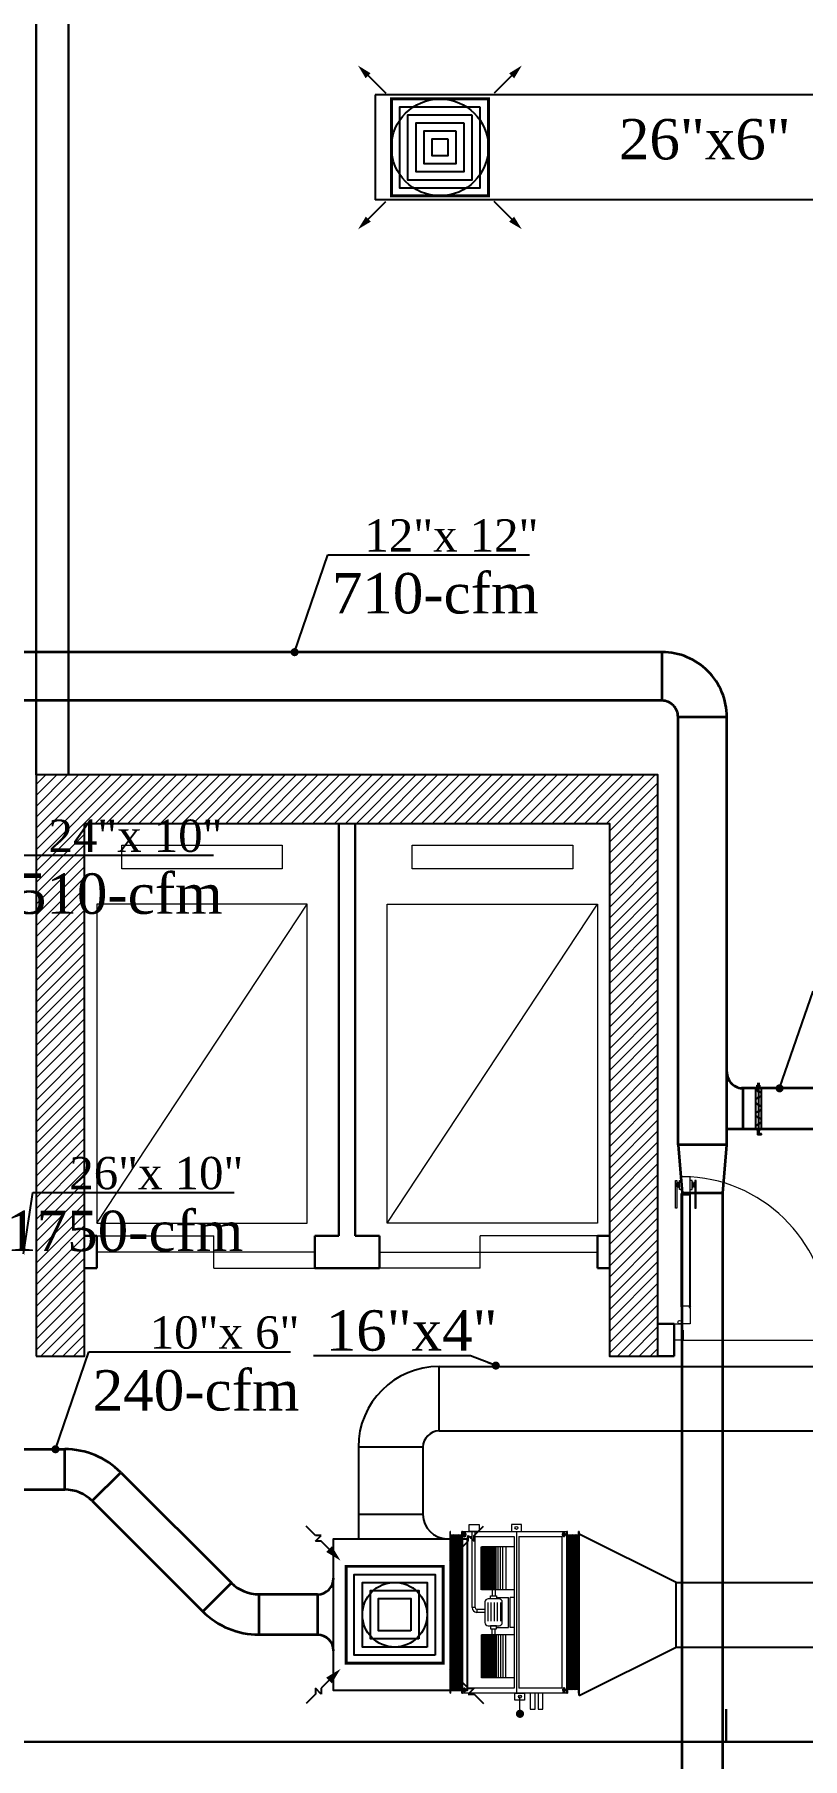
# Model space of a CAD drawing. Extents: x 847 to 949, y 444 to 823.
# Drawn here: x 897.9 to 902.66, y 803.69 to 814.37 of the extents above; entities that cross this region are included whole.
import ezdxf

# ---------------------------------------------------------------- set-up
doc = ezdxf.new("R2010")
doc.units = 0
doc.header["$MEASUREMENT"] = 0
doc.linetypes.add('DASHDOT', pattern=[25.4, 12.7, -6.35, 0, -6.35])
doc.layers.get('0').update_dxf_attribs({"linetype": 'CONTINUOUS', "lineweight": 30})
for name, color, linetype in [('01_AC-EQUIP', 206, 'CONTINUOUS'), ('03_AC-S.DUCT', 5, 'CONTINUOUS'), ('04_AC-R.DUCT', 6, 'CONTINUOUS'), ('12-AC-FL.CONN.', 2, 'CONTINUOUS'), ('A.C.VOLUM DAMPER', 2, 'CONTINUOUS'), ('M-DIFUSER', 195, 'CONTINUOUS'), ('M-DUCT-RA', 30, 'CONTINUOUS'), ('M-DUCT-SA', 5, 'CONTINUOUS'), ('M-EQBMNT', 21, 'CONTINUOUS')]:
    doc.layers.add(name, color=color, linetype=linetype)
for name, color, linetype, lineweight in [('04-AC_F.A.DUCT', 4, 'CONTINUOUS', 35), ('AC-TEXT', 15, 'CONTINUOUS', 30), ('AC.REF(S). PIPING', 3, 'CONTINUOUS', 30), ('Column', 6, 'CONTINUOUS', 25), ('DOOR', 30, 'CONTINUOUS', 9), ('hatch', 252, 'CONTINUOUS', 9), ('PLAN-ELEV', 2, 'CONTINUOUS', 5), ('Wall', 5, 'CONTINUOUS', 30)]:
    doc.layers.add(name, color=color, linetype=linetype, lineweight=lineweight)
doc.styles.add('AC', font='romans.shx', dxfattribs={"height": 0.2})
doc.dimstyles.get("Standard").update_dxf_attribs({"dimtxt": 0.12, "dimasz": 0.05, "dimexe": 0.18, "dimexo": 0.0625, "dimgap": 0.09, "dimtad": 0, "dimtih": 1, "dimtoh": 1, "dimzin": 0, "dimdsep": 46, "dimtxsty": 'Standard', "dimblk": 'DOT', "dimcen": 0.09, "dimadec": 0, "dimazin": 0, "dimtfac": 1, "dimtofl": 0, "dimtmove": 0, "dimatfit": 3, "dimldrblk": 'DOT', "dimfxl": 1, "dimtolj": 1, "dimtzin": 0, "dimarcsym": 0})

# ---------------------------------------------------------------- blocks, each defined once
blk = doc.blocks.new('d3')
at = {"layer": 'DOOR', "color": 252}
for p, q in [((45.662, -61.505), (45.662, -60.806)), ((45.667, -60.806), (45.667, -61.505)), ((45.714, -60.806), (45.714, -61.505)), ((45.719, -61.505), (45.719, -60.806))]:
    blk.add_line(p, q, dxfattribs=at)
at = {"layer": 'DOOR', "color": 251}
blk.add_line((45.674, -61.711), (46.563, -61.711), dxfattribs=at)
at = {"layer": 'DOOR', "color": 1}
for points in [[(45.634, -60.895), (45.626, -60.895), (45.626, -60.722), (45.634, -60.722)], [(45.646, -60.74), (45.64, -60.74), (45.64, -60.76), (45.646, -60.76)], [(45.735, -60.74), (45.741, -60.74), (45.741, -60.76), (45.735, -60.76)], [(45.747, -60.895), (45.755, -60.895), (45.755, -60.722), (45.747, -60.722)]]:
    blk.add_lwpolyline(points, close=True, dxfattribs=at)
for points in [[(45.634, -60.74, -1), (45.64, -60.74), (45.64, -60.74), (45.64, -60.76), (45.64, -60.76, -1), (45.634, -60.76), (45.634, -60.76)], [(45.747, -60.74, 1), (45.741, -60.74), (45.741, -60.74), (45.741, -60.76), (45.741, -60.76, 1), (45.747, -60.76), (45.747, -60.76)]]:
    blk.add_lwpolyline(points, format="xyb", close=True, dxfattribs=at)
for points in [[(45.652, -60.767), (45.646, -60.767), (45.646, -60.733), (45.652, -60.733)], [(45.663, -60.778), (45.652, -60.778), (45.652, -60.722), (45.663, -60.722)], [(45.729, -60.767), (45.735, -60.767), (45.735, -60.733), (45.729, -60.733)]]:
    blk.add_lwpolyline(points, dxfattribs=at)
at = {"layer": 'DOOR', "color": 5}
for points in [[(45.667, -60.8), (45.667, -60.811), (45.714, -60.811), (45.714, -60.8), (45.718, -60.8), (45.718, -60.7), (45.718, -60.7), (45.663, -60.7), (45.663, -60.8)], [(45.667, -61.511), (45.667, -61.5), (45.714, -61.5), (45.714, -61.511), (45.718, -61.511), (45.718, -61.611), (45.718, -61.611), (45.663, -61.611), (45.663, -61.511)], [(45.618, -61.711), (45.618, -61.611), (45.663, -61.611), (45.663, -61.649), (45.674, -61.649), (45.674, -61.711)], [(46.618, -61.711), (46.618, -61.611), (46.574, -61.611), (46.574, -61.649), (46.563, -61.649), (46.563, -61.711)]]:
    blk.add_lwpolyline(points, close=True, dxfattribs=at)
blk.add_lwpolyline([(45.718, -60.778), (45.729, -60.778), (45.729, -60.722), (45.718, -60.722)], dxfattribs=at)
for points in [[(45.667, -60.81), (45.667, -60.81, -1), (45.667, -60.801)], [(45.714, -60.81), (45.714, -60.81, 1), (45.714, -60.801)], [(45.667, -61.5), (45.667, -61.5, 1), (45.667, -61.51)], [(45.714, -61.5), (45.714, -61.5, -1), (45.714, -61.51)]]:
    blk.add_lwpolyline(points, format="xyb", close=True, dxfattribs=at)
blk.add_circle((45.652, -61.6), 0.0111, dxfattribs=at)
at = {"layer": 'DOOR', "color": 252}
blk.add_arc((45.661, -61.611), 0.913, 360, 86.3977, dxfattribs=at)
blk = doc.blocks.new('_Dot')
at = {"color": 0, "linetype": 'ByBlock', "lineweight": -2}
blk.add_line((-0.5, 0), (-1, 0), dxfattribs=at)
at = {"color": 0, "linetype": 'ByBlock', "const_width": 0.5}
blk.add_lwpolyline([(-0.25, 0, 1), (0.25, 0, 1)], format="xyb", close=True, dxfattribs=at)
blk = doc.blocks.new('*U39')
at = {"layer": 'M-DIFUSER', "ltscale": 5, "const_width": 18}
blk.add_lwpolyline([(-300, 300), (300, 300), (300, -300), (-300, -300)], close=True, dxfattribs=at)
at = {"layer": 'M-DIFUSER', "color": 21}
for points in [[(250, 250), (-250, 250), (-250, -250), (250, -250)], [(200, 200), (-200, 200), (-200, -200), (200, -200)], [(150, 150), (-150, 150), (-150, -150), (150, -150)], [(100, 100), (-100, 100), (-100, -100), (100, -100)], [(50, 50), (-50, 50), (-50, -50), (50, -50)]]:
    blk.add_lwpolyline(points, close=True, dxfattribs=at)
at = {"layer": 'M-DUCT-SA', "color": 5, "extrusion": (0, 0, -1)}
for p, q in [((-461, 461), (-335, 335)), ((461, 461), (335, 335)), ((-461, -461), (-335, -335)), ((461, -461), (335, -335))]:
    blk.add_line(p, q, dxfattribs=at)
for points in [[(460, 428), (429, 459), (507, 507)], [(-460, 428), (-429, 459), (-507, 507)], [(428, -460), (459, -429), (507, -507)], [(-428, -460), (-459, -429), (-507, -507)]]:
    blk.add_solid(points, dxfattribs=at)
blk = doc.blocks.new('A$C56630B5C')
at = {"layer": '01_AC-EQUIP', "color": 2, "lineweight": 20}
for p, q in [((0.153, 0.799), (1.153, 0.799)), ((0.153, 0.799), (0.153, 0.796)), ((1.124, 0.796), (0.153, 0.796)), ((0.162, 0.796), (1.153, 0.796)), ((0.172, 0.793), (0.182, 0.796)), ((0.172, 0.793), (0.182, 0.789)), ((0.172, 0.786), (0.182, 0.789)), ((0.172, 0.786), (0.182, 0.783)), ((0.172, 0.78), (0.182, 0.783)), ((0.172, 0.78), (0.182, 0.777)), ((0.172, 0.774), (0.182, 0.777)), ((0.172, 0.774), (0.182, 0.77)), ((0.172, 0.767), (0.182, 0.77)), ((0.172, 0.767), (0.182, 0.764)), ((0.172, 0.761), (0.182, 0.764)), ((0.172, 0.761), (0.182, 0.758)), ((0.172, 0.755), (0.182, 0.758)), ((0.172, 0.755), (0.182, 0.751)), ((0.172, 0.748), (0.182, 0.751)), ((0.172, 0.748), (0.182, 0.745)), ((0.182, 0.789), (1.124, 0.789)), ((0.182, 0.783), (1.124, 0.783)), ((0.182, 0.777), (1.124, 0.777)), ((0.182, 0.77), (1.124, 0.77)), ((0.182, 0.764), (1.124, 0.764)), ((0.182, 0.758), (1.124, 0.758)), ((0.182, 0.751), (1.124, 0.751)), ((1.134, 0.793), (1.124, 0.796)), ((1.134, 0.793), (1.124, 0.789)), ((1.134, 0.786), (1.124, 0.789)), ((1.134, 0.786), (1.124, 0.783)), ((1.134, 0.78), (1.124, 0.783)), ((1.134, 0.78), (1.124, 0.777)), ((1.134, 0.774), (1.124, 0.777)), ((1.134, 0.774), (1.124, 0.77)), ((1.134, 0.767), (1.124, 0.77)), ((1.134, 0.767), (1.124, 0.764)), ((1.134, 0.761), (1.124, 0.764)), ((1.134, 0.761), (1.124, 0.758)), ((1.134, 0.755), (1.124, 0.758)), ((1.134, 0.755), (1.124, 0.751)), ((1.134, 0.748), (1.124, 0.751)), ((1.134, 0.748), (1.124, 0.745)), ((1.153, 0.796), (1.153, 0.799)), ((0.153, 0.726), (1.153, 0.726)), ((0.153, 0.726), (0.153, 0.723)), ((1.153, 0.723), (0.153, 0.723)), ((0.162, 0.726), (1.153, 0.726)), ((0.172, 0.742), (0.182, 0.745)), ((0.172, 0.742), (0.182, 0.739)), ((0.172, 0.736), (0.182, 0.739)), ((0.172, 0.736), (0.182, 0.732)), ((0.172, 0.729), (0.182, 0.732)), ((0.172, 0.729), (0.182, 0.726)), ((0.182, 0.745), (1.124, 0.745)), ((0.182, 0.739), (1.124, 0.739)), ((0.182, 0.732), (1.124, 0.732)), ((1.134, 0.742), (1.124, 0.745)), ((1.134, 0.742), (1.124, 0.739)), ((1.134, 0.736), (1.124, 0.739)), ((1.134, 0.736), (1.124, 0.732)), ((1.134, 0.729), (1.124, 0.732)), ((1.134, 0.729), (1.124, 0.726)), ((1.153, 0.723), (1.153, 0.726)), ((0.153, 0.077), (1.153, 0.077)), ((0.153, 0.077), (0.153, 0.073)), ((1.124, 0.073), (0.153, 0.073)), ((0.153, 0.004), (1.153, 0.004)), ((0.153, 0.004), (0.153, 0)), ((0.162, 0.073), (1.153, 0.073)), ((0.162, 0.004), (1.153, 0.004)), ((0.172, 0.07), (0.182, 0.073)), ((0.172, 0.07), (0.182, 0.067)), ((0.172, 0.064), (0.182, 0.067)), ((0.172, 0.064), (0.182, 0.06)), ((0.172, 0.057), (0.182, 0.06)), ((0.172, 0.057), (0.182, 0.054)), ((0.172, 0.051), (0.182, 0.054)), ((0.172, 0.051), (0.182, 0.048)), ((0.172, 0.045), (0.182, 0.048)), ((0.172, 0.045), (0.182, 0.041)), ((0.172, 0.038), (0.182, 0.041)), ((0.172, 0.038), (0.182, 0.035)), ((0.172, 0.032), (0.182, 0.035)), ((0.172, 0.032), (0.182, 0.029)), ((0.172, 0.026), (0.182, 0.029)), ((0.172, 0.026), (0.182, 0.023)), ((0.172, 0.019), (0.182, 0.023)), ((0.172, 0.019), (0.182, 0.016)), ((0.172, 0.013), (0.182, 0.016)), ((0.172, 0.013), (0.182, 0.01)), ((0.172, 0.007), (0.182, 0.01)), ((0.172, 0.007), (0.182, 0.004)), ((0.182, 0.067), (1.124, 0.067)), ((0.182, 0.06), (1.124, 0.06)), ((0.182, 0.054), (1.124, 0.054)), ((0.182, 0.048), (1.124, 0.048)), ((0.182, 0.041), (1.124, 0.041)), ((0.182, 0.035), (1.124, 0.035)), ((0.182, 0.029), (1.124, 0.029)), ((0.182, 0.023), (1.124, 0.023)), ((0.182, 0.016), (1.124, 0.016)), ((0.182, 0.01), (1.124, 0.01)), ((1.134, 0.07), (1.124, 0.073)), ((1.134, 0.07), (1.124, 0.067)), ((1.134, 0.064), (1.124, 0.067)), ((1.134, 0.064), (1.124, 0.06)), ((1.134, 0.057), (1.124, 0.06)), ((1.134, 0.057), (1.124, 0.054)), ((1.134, 0.051), (1.124, 0.054)), ((1.134, 0.051), (1.124, 0.048)), ((1.134, 0.045), (1.124, 0.048)), ((1.134, 0.045), (1.124, 0.041)), ((1.134, 0.038), (1.124, 0.041)), ((1.134, 0.038), (1.124, 0.035)), ((1.134, 0.032), (1.124, 0.035)), ((1.134, 0.032), (1.124, 0.029)), ((1.134, 0.026), (1.124, 0.029)), ((1.134, 0.026), (1.124, 0.023)), ((1.134, 0.019), (1.124, 0.023)), ((1.134, 0.019), (1.124, 0.016)), ((1.134, 0.013), (1.124, 0.016)), ((1.134, 0.013), (1.124, 0.01)), ((1.134, 0.007), (1.124, 0.01)), ((1.134, 0.007), (1.124, 0.004)), ((1.153, 0.073), (1.153, 0.077)), ((1.153, 0), (1.153, 0.004)), ((1.153, 0), (0.153, 0))]:
    blk.add_line(p, q, dxfattribs=at)
at = {"layer": '01_AC-EQUIP', "color": 1, "lineweight": 20}
for p, q in [((0.153, 0.723), (1.153, 0.723)), ((0.154, 0.709), (0.188, 0.709)), ((0.172, 0.72), (0.172, 0.698)), ((1.123, 0.693), (0.183, 0.693)), ((0.682, 0.663), (1.153, 0.663)), ((0.682, 0.644), (0.682, 0.663)), ((0.682, 0.644), (1.153, 0.644)), ((1.153, 0.709), (1.119, 0.709)), ((1.135, 0.72), (1.135, 0.698)), ((0.248, 0.403), (0.248, 0.604)), ((0.513, 0.604), (0.248, 0.604)), ((0.513, 0.603), (0.248, 0.603)), ((0.513, 0.601), (0.248, 0.601)), ((0.513, 0.6), (0.248, 0.6)), ((0.513, 0.597), (0.248, 0.597)), ((0.513, 0.595), (0.248, 0.595)), ((0.513, 0.592), (0.248, 0.592)), ((0.513, 0.589), (0.248, 0.589)), ((0.513, 0.586), (0.248, 0.586)), ((0.513, 0.581), (0.248, 0.581)), ((0.513, 0.575), (0.248, 0.575)), ((0.513, 0.569), (0.248, 0.569)), ((0.513, 0.562), (0.248, 0.562)), ((0.513, 0.555), (0.248, 0.555)), ((0.513, 0.547), (0.248, 0.547)), ((0.513, 0.542), (0.248, 0.542)), ((0.513, 0.536), (0.248, 0.536)), ((0.513, 0.403), (0.513, 0.604)), ((0.513, 0.539), (0.551, 0.539)), ((0.714, 0.566), (0.599, 0.566)), ((0.714, 0.546), (0.599, 0.546)), ((0.653, 0.634), (0.653, 0.583)), ((0.672, 0.634), (0.653, 0.634)), ((0.672, 0.634), (0.672, 0.583)), ((0.792, 0.539), (0.755, 0.539)), ((0.792, 0.403), (0.792, 0.604)), ((0.792, 0.604), (1.058, 0.604)), ((0.792, 0.603), (1.058, 0.603)), ((0.792, 0.601), (1.058, 0.601)), ((0.792, 0.6), (1.058, 0.6)), ((0.792, 0.597), (1.058, 0.597)), ((0.792, 0.595), (1.058, 0.595)), ((0.792, 0.592), (1.058, 0.592)), ((0.792, 0.589), (1.058, 0.589)), ((0.792, 0.586), (1.058, 0.586)), ((0.792, 0.581), (1.058, 0.581)), ((0.792, 0.575), (1.058, 0.575)), ((0.792, 0.569), (1.058, 0.569)), ((0.792, 0.562), (1.058, 0.562)), ((0.792, 0.555), (1.058, 0.555)), ((0.792, 0.547), (1.058, 0.547)), ((0.792, 0.542), (1.058, 0.542)), ((0.792, 0.536), (1.058, 0.536)), ((1.058, 0.403), (1.058, 0.604)), ((0.513, 0.528), (0.248, 0.528)), ((0.513, 0.521), (0.248, 0.521)), ((0.513, 0.514), (0.248, 0.514)), ((0.513, 0.502), (0.248, 0.502)), ((0.513, 0.487), (0.248, 0.487)), ((0.513, 0.473), (0.248, 0.473)), ((0.248, 0.454), (0.513, 0.454)), ((0.513, 0.52), (0.551, 0.52)), ((0.56, 0.511), (0.56, 0.438)), ((0.56, 0.438), (0.745, 0.438)), ((0.56, 0.427), (0.745, 0.427)), ((0.56, 0.403), (0.56, 0.427)), ((0.714, 0.527), (0.599, 0.527)), ((0.714, 0.508), (0.599, 0.508)), ((0.714, 0.488), (0.599, 0.488)), ((0.745, 0.511), (0.745, 0.438)), ((0.745, 0.403), (0.745, 0.427)), ((0.792, 0.52), (0.755, 0.52)), ((0.792, 0.528), (1.058, 0.528)), ((0.792, 0.521), (1.058, 0.521)), ((0.792, 0.514), (1.058, 0.514)), ((0.792, 0.502), (1.058, 0.502)), ((0.792, 0.487), (1.058, 0.487)), ((0.792, 0.473), (1.058, 0.473)), ((1.058, 0.454), (0.792, 0.454)), ((1.153, 0.388), (0.153, 0.388)), ((1.123, 0.373), (0.183, 0.373)), ((1.153, 0.077), (0.153, 0.077)), ((0.154, 0.094), (0.188, 0.094)), ((0.187, 0.092), (0.156, 0.092)), ((0.171, 0.102), (0.171, 0.082)), ((0.172, 0.083), (0.172, 0.105)), ((1.123, 0.107), (0.183, 0.107)), ((1.153, 0.094), (1.119, 0.094)), ((1.135, 0.083), (1.135, 0.105))]:
    blk.add_line(p, q, dxfattribs=at)
at = {"layer": '01_AC-EQUIP', "color": 1, "linetype": 'DASHDOT', "lineweight": 20}
for p, q in [((0.513, 0.547), (0.248, 0.547)), ((0.792, 0.547), (1.058, 0.547))]:
    blk.add_line(p, q, dxfattribs=at)
at = {"layer": '01_AC-EQUIP', "color": 4, "lineweight": 20}
blk.add_line((0.025, 0.367), (0.131, 0.367), dxfattribs=at)
at = {"layer": '01_AC-EQUIP', "color": 1, "lineweight": 20}
for points in [[(0.153, 0.077), (0.153, 0.723)], [(1.123, 0.403), (0.183, 0.403), (0.183, 0.693)], [(1.123, 0.693), (1.123, 0.663)], [(1.123, 0.644), (1.123, 0.403)], [(1.153, 0.726), (1.153, 0.077)], [(0.183, 0.107), (0.183, 0.373)], [(1.123, 0.373), (1.123, 0.107)]]:
    blk.add_lwpolyline(points, dxfattribs=at)
for points in [[(1.197, 0.62), (1.153, 0.62), (1.153, 0.68), (1.197, 0.68)], [(0.569, 0.548), (0.551, 0.548), (0.551, 0.511), (0.569, 0.511)], [(0.736, 0.548), (0.755, 0.548), (0.755, 0.511), (0.736, 0.511)], [(0.109, 0.398), (0.153, 0.398), (0.153, 0.338), (0.109, 0.338)], [(1.197, 0.418), (1.153, 0.418), (1.153, 0.358), (1.197, 0.358)]]:
    blk.add_lwpolyline(points, close=True, dxfattribs=at)
blk.add_lwpolyline([(0.717, 0.583), (0.589, 0.583, 0.414214), (0.569, 0.563), (0.569, 0.496, 0.414214), (0.589, 0.476), (0.717, 0.476, 0.414214), (0.736, 0.496), (0.736, 0.563, 0.414214)], format="xyb", close=True, dxfattribs=at)
at = {"layer": '01_AC-EQUIP', "color": 4, "lineweight": 20, "const_width": 0.0252}
blk.add_lwpolyline([(0.027, 0.354, 1), (0.022, 0.379, 1)], format="xyb", close=True, dxfattribs=at)
at = {"layer": '01_AC-EQUIP', "color": 5, "lineweight": 20}
blk.add_lwpolyline([(0.153, 0.273), (0.153, 0.303), (0.053, 0.303), (0.053, 0.273)], close=True, dxfattribs=at)
at = {"layer": '01_AC-EQUIP', "color": 6, "lineweight": 20}
blk.add_lwpolyline([(0.153, 0.224), (0.153, 0.254), (0.053, 0.254), (0.053, 0.224)], close=True, dxfattribs=at)
at = {"layer": '01_AC-EQUIP', "color": 1, "lineweight": 20}
for centre in [(0.131, 0.367), (1.176, 0.388)]:
    blk.add_circle(centre, 0.00932, dxfattribs=at)
for radius in [0.0291, 0.0097]:
    blk.add_arc((0.682, 0.634), radius, 90.0006, 180.0006, dxfattribs=at)
for centre, major_axis, start_param, end_param in [((0.172, 0.709), (0.0136, 0), -1.570796, 4.712389), ((0.172, 0.709), (0.00775, 0), 3.141593, 9.424778), ((1.135, 0.094), (-0.0136, 0), -1.570796, 4.712389), ((1.135, 0.094), (-0.00775, 0), 3.141593, 9.424778)]:
    blk.add_ellipse(centre, major_axis=major_axis, ratio=0.646018, start_param=start_param, end_param=end_param, dxfattribs=at)
at = {"layer": '01_AC-EQUIP', "color": 1, "lineweight": 20, "extrusion": (0, 0, -1)}
for centre, major_axis, start_param, end_param in [((1.135, 0.709), (-0.0136, 0), -1.570796, 4.712389), ((1.135, 0.709), (-0.00775, 0), 3.141593, 9.424778), ((0.172, 0.094), (0.0136, 0), -1.570796, 4.712389), ((0.171, 0.092), (-0.0124, 0), -1.570796, 4.712389), ((0.172, 0.094), (0.00775, 0), 3.141593, 9.424778), ((0.171, 0.092), (-0.00705, 0), 3.141593, 9.424778)]:
    blk.add_ellipse(centre, major_axis=major_axis, ratio=0.646018, start_param=start_param, end_param=end_param, dxfattribs=at)
at = {"layer": 'M-EQBMNT', "color": 21, "linetype": 'ByBlock', "ltscale": 1.5}
for p, q in [((0.513, 0.604), (0.248, 0.604)), ((0.792, 0.604), (1.058, 0.604))]:
    blk.add_line(p, q, dxfattribs=at)
blk = doc.blocks.new('*U38')
at = {"layer": 'M-DIFUSER', "ltscale": 5, "const_width": 18}
blk.add_lwpolyline([(-300, 300), (300, 300), (300, -300), (-300, -300)], close=True, dxfattribs=at)
at = {"layer": 'M-DIFUSER', "color": 21}
for points in [[(250, 250), (-250, 250), (-250, -250), (250, -250)], [(200, 200), (-200, 200), (-200, -200), (200, -200)], [(150, 150), (-150, 150), (-150, -150), (150, -150)], [(100, 100), (-100, 100), (-100, -100), (100, -100)]]:
    blk.add_lwpolyline(points, close=True, dxfattribs=at)
at = {"layer": 'M-DUCT-RA', "color": 30}
for p, q in [((-491, 491), (-549, 549)), ((491, 491), (549, 549)), ((-491, 455), (-491, 491)), ((-455, 491), (-491, 455)), ((-455, 455), (-455, 491)), ((-406, 406), (-455, 455)), ((406, 406), (455, 455)), ((455, 491), (491, 491)), ((491, 455), (455, 491)), ((455, 455), (491, 455)), ((-406, -406), (-455, -455)), ((406, -406), (455, -455)), ((-491, -491), (-549, -549)), ((-491, -455), (-455, -491)), ((-455, -455), (-491, -455)), ((-455, -491), (-491, -491)), ((455, -491), (491, -455)), ((455, -455), (455, -491)), ((491, -455), (491, -491)), ((491, -491), (549, -549))]:
    blk.add_line(p, q, dxfattribs=at)
for points in [[(-389, 424), (-424, 389), (-335, 335)], [(424, 389), (389, 424), (335, 335)], [(-424, -389), (-389, -424), (-335, -335)], [(389, -424), (424, -389), (335, -335)]]:
    blk.add_solid(points, dxfattribs=at)
blk = doc.blocks.new('A$C180A56EA')
at = {"layer": 'A.C.VOLUM DAMPER'}
h = blk.add_hatch(dxfattribs=at)
h.set_pattern_fill('ANSI31', color=256, scale=0.001, style=0)
h.set_pattern_definition([(45, (129.5106855, -230.48025158), (-8.838834765e-05, 8.838834765e-05), [])])
h.paths.add_polyline_path([(0.0459, 0.0039), (0.0459, 0.0065), (0.0401, 0.0065), (0.0401, -0.0027), (0.0459, -0.0027), (0.0459, 0), (0.0603, 0), (0.0603, 0.0128), (0.057, 0.0128), (0.057, 0.0039)])
for p, q in [((-0.1242, 0.0032), (-0.1161, 0.0032)), ((-0.1161, 0.0004), (-0.119, 0.0032)), ((-0.1185, 0), (-0.1161, 0.0024)), ((-0.1161, 0.0015), (-0.1179, 0.0032)), ((-0.1174, 0), (-0.1161, 0.0013)), ((-0.1161, 0.0026), (-0.1168, 0.0032)), ((-0.1163, 0), (-0.1161, 0.0001)), ((-0.1161, 0.0001), (-0.1104, 0.0058)), ((-0.1161, 0.0013), (-0.1116, 0.0058)), ((-0.1161, 0.0024), (-0.1127, 0.0058)), ((-0.1161, -0.0026), (-0.1161, 0.0058)), ((-0.1161, 0.0035), (-0.1138, 0.0058)), ((-0.1161, 0.0058), (-0.1099, 0.0058)), ((-0.1161, 0.0057), (-0.116, 0.0058)), ((-0.1161, 0.0046), (-0.1149, 0.0058)), ((-0.1161, -0.001), (-0.1099, 0.0053)), ((-0.1099, -0.0014), (-0.1161, 0.0048)), ((-0.1161, -0.0021), (-0.1099, 0.0042)), ((-0.1099, -0.0026), (-0.1161, 0.0037)), ((-0.1109, -0.0026), (-0.1161, 0.0026)), ((-0.112, -0.0026), (-0.1161, 0.0015)), ((-0.1131, -0.0026), (-0.1161, 0.0004)), ((-0.1099, -0.0003), (-0.116, 0.0058)), ((-0.1156, -0.0026), (-0.1099, 0.0031)), ((-0.1099, 0.0008), (-0.1149, 0.0058)), ((-0.1145, -0.0026), (-0.1099, 0.002)), ((-0.1099, 0.0019), (-0.1138, 0.0058)), ((-0.1134, -0.0026), (-0.1099, 0.0009)), ((-0.1128, 0.0019), (0.0401, 0.0019)), ((-0.1099, 0.003), (-0.1127, 0.0058)), ((-0.1099, 0.0041), (-0.1116, 0.0058)), ((-0.1099, 0.0052), (-0.1105, 0.0058)), ((0.0401, 0.0121), (-0.1099, 0.0121)), ((-0.0882, 0.0113), (-0.0994, -0.0075)), ((-0.0768, 0.0113), (-0.0656, -0.0075)), ((-0.0402, 0.0113), (-0.0514, -0.0075)), ((-0.0284, 0.0113), (-0.0173, -0.0075)), ((0.0056, 0.0113), (-0.0056, -0.0075)), ((0.0174, 0.0113), (0.0286, -0.0075)), ((0.0459, 0.0065), (0.0401, 0.0065)), ((0.0401, 0.0065), (0.0401, -0.0027)), ((0.0459, 0.0039), (0.0459, 0.0065)), ((0.057, 0.0039), (0.0459, 0.0039)), ((0.0603, 0.0128), (0.057, 0.0128)), ((0.057, 0.0128), (0.057, 0.0039)), ((0.0603, 0.0128), (0.0603, 0)), ((-0.1242, 0), (-0.1161, 0)), ((-0.1142, -0.0026), (-0.1161, -0.0007)), ((-0.1153, -0.0026), (-0.1161, -0.0018)), ((-0.1099, -0.0026), (-0.1161, -0.0026)), ((-0.1123, -0.0026), (-0.1099, -0.0003)), ((-0.1111, -0.0026), (-0.1099, -0.0014)), ((-0.11, -0.0026), (-0.1099, -0.0025)), ((-0.1099, -0.0083), (0.0401, -0.0083)), ((0.0401, -0.0027), (0.0459, -0.0027)), ((0.0603, 0), (0.0459, 0)), ((0.0459, -0.0027), (0.0459, 0))]:
    blk.add_line(p, q, dxfattribs=at)
at = {"layer": 'A.C.VOLUM DAMPER', "extrusion": (0, 0, -1)}
for centre, major_axis, start_param, end_param in [((-0.0938, 0.0019), (0.00135, 0.00135), 3.926991, 7.068583), ((-0.0938, 0.0019), (-0.00135, 0.00135), 2.356195, 5.497787), ((-0.0712, 0.0019), (0.00135, 0.00135), 3.926991, 7.068583), ((-0.0712, 0.0019), (-0.00135, 0.00135), 2.356195, 5.497787), ((-0.0458, 0.0019), (0.00135, 0.00135), 3.926991, 7.068583), ((-0.0458, 0.0019), (-0.00135, 0.00135), 2.356195, 5.497787), ((-0.0228, 0.0019), (0.00135, 0.00135), 3.926991, 7.068583), ((-0.0228, 0.0019), (-0.00135, 0.00135), 2.356194, 5.497787), ((0, 0.0019), (0.00135, 0.00135), 3.926991, 7.068583), ((0, 0.0019), (0.00135, 0.00135), 0.785398, 3.926991), ((0.023, 0.0019), (0.00135, 0.00135), 3.926991, 7.068583), ((0.023, 0.0019), (-0.00135, 0.00135), 2.356195, 5.497787)]:
    blk.add_ellipse(centre, major_axis=major_axis, ratio=1, start_param=start_param, end_param=end_param, dxfattribs=at)

msp = doc.modelspace()

# ---------------------------------------------------------------- hatches: boundary and pattern name
at = {"layer": 'hatch'}
h = msp.add_hatch(dxfattribs=at)
h.set_pattern_fill('ANSI31', color=252, scale=0.015, style=0)
h.set_pattern_definition([(45, (1093.610115, 478.66157), (-0.0336759605, 0.0336759605), [])])
h.paths.add_polyline_path([(897.913, 806.184), (898.213, 806.184), (898.213, 809.484), (901.463, 809.484), (901.463, 806.184), (901.763, 806.184), (901.763, 809.784), (897.913, 809.784)])

# ---------------------------------------------------------------- linework, layer by layer
at = {"layer": '03_AC-S.DUCT'}
for p, q in [((907.164, 813.995, 0.2), (900.013, 813.995, 0.2)), ((900.013, 813.995, 0.2), (900.013, 813.345, 0.2)), ((907.014, 813.345, 0.2), (900.013, 813.345, 0.2)), ((901.275, 804.083), (901.275, 805.083)), ((901.875, 804.783), (901.275, 805.083)), ((901.875, 804.783), (906.619, 804.783)), ((901.875, 804.383), (901.875, 804.783)), ((901.275, 804.083), (901.875, 804.383)), ((901.875, 804.383), (906.619, 804.383))]:
    msp.add_line(p, q, dxfattribs=at)
at = {"layer": '04-AC_F.A.DUCT'}
for p, q in [((901.789, 810.544, 0.168), (897.532, 810.544)), ((901.789, 810.244, 0.166), (901.789, 810.544, 0.166)), ((901.789, 810.244, 0.101), (897.632, 810.244, 0.003)), ((901.887, 807.493, 0.131), (901.887, 810.146, 0.166)), ((901.887, 810.143, 0.166), (902.189, 810.143, 0.168)), ((902.189, 807.493, 0.133), (902.189, 810.143, 0.168)), ((902.189, 807.943, 0.139), (902.189, 808.327, 0.144)), ((907.34, 807.843, 0.236), (902.281, 807.843, 0.236)), ((902.288, 807.843, 0.153), (902.288, 807.591, 0.235)), ((907.34, 807.591, 0.233), (902.187, 807.591, 0.233)), ((902.187, 807.493, 0.131), (901.887, 807.493, 0.131)), ((901.887, 807.493, 0.131), (901.912, 807.193, 0.131)), ((902.187, 807.493, 0.131), (902.162, 807.193, 0.133)), ((901.912, 795.438, 0.004), (901.912, 807.193, 0.128)), ((902.162, 807.193, 0.133), (901.912, 807.193, 0.131)), ((902.162, 807.193, 0.133), (902.162, 795.438, 0.133)), ((897.557, 805.608), (898.09, 805.608)), ((898.09, 805.358), (898.09, 805.608)), ((898.26, 805.288), (898.437, 805.464)), ((898.437, 805.464), (899.122, 804.78)), ((897.657, 805.358), (898.09, 805.358)), ((898.26, 805.288), (898.945, 804.603)), ((899.122, 804.78), (898.945, 804.603)), ((899.655, 804.709), (899.292, 804.709)), ((899.292, 804.709), (899.292, 804.459)), ((899.655, 804.709), (899.655, 804.459)), ((899.655, 804.459), (899.292, 804.459))]:
    msp.add_line(p, q, dxfattribs=at)
for centre, radius, start, end in [((901.789, 810.144, 0.168), 0.4, 359.7604, 90.0151), ((901.787, 810.144, 0.166), 0.1, 359.2409, 89.244), ((902.291, 807.945, 0.153), 0.102, 179.9155, 271.7407), ((898.09, 805.117), 0.491, 45, 90), ((898.09, 805.117), 0.241, 45, 90), ((899.655, 804.809), 0.1, 270, 0), ((899.292, 804.951), 0.241, 225, 270), ((899.292, 804.951), 0.491, 225, 270), ((899.655, 804.359), 0.1, 0, 90)]:
    msp.add_arc(centre, radius, start, end, dxfattribs=at)
at = {"layer": '04_AC-R.DUCT'}
for p, q in [((900.408, 806.121), (907.633, 806.121)), ((900.408, 805.721), (900.408, 806.121)), ((900.408, 805.721), (907.633, 805.721)), ((900.308, 805.621), (899.908, 805.621)), ((899.908, 805.621), (899.908, 805.054)), ((900.308, 805.621), (900.308, 805.204)), ((900.308, 805.204), (899.908, 805.204))]:
    msp.add_line(p, q, dxfattribs=at)
msp.add_lwpolyline([(900.581, 805.054), (900.581, 804.114), (899.755, 804.114), (899.755, 805.054)], close=True, dxfattribs=at)
for centre, radius, start, end in [((900.408, 805.621), 0.5, 90, 180), ((900.408, 805.621), 0.1, 90, 180), ((900.458, 805.204), 0.15, 180, 270)]:
    msp.add_arc(centre, radius, start, end, dxfattribs=at)
at = {"layer": '12-AC-FL.CONN.', "color": 2}
for centre, radius in [((900.413, 813.67, 0.2), 0.3), ((900.133, 804.583), 0.2)]:
    msp.add_circle(centre, radius, dxfattribs=at)
at = {"layer": 'AC.REF(S). PIPING'}
for p, q in [((902.186, 803.998), (902.186, 803.796)), ((874.503, 803.796), (908.773, 803.796))]:
    msp.add_line(p, q, dxfattribs=at)
at = {"layer": 'Column', "color": 252}
msp.add_lwpolyline([(897.913, 806.184), (898.213, 806.184), (898.213, 809.484), (901.463, 809.484), (901.463, 806.184), (901.763, 806.184), (901.763, 809.784), (897.913, 809.784), (897.913, 806.184)], dxfattribs=at)
at = {"layer": 'hatch', "color": 252, "linetype": 'Continuous'}
for p, q in [((898.288, 806.929), (899.013, 806.929)), ((899.013, 806.729), (899.013, 806.929)), ((901.388, 806.929), (900.663, 806.929)), ((900.663, 806.729), (900.663, 806.929)), ((899.638, 806.829), (898.288, 806.829)), ((899.013, 806.729), (899.638, 806.729)), ((900.038, 806.829), (901.388, 806.829)), ((900.663, 806.729), (900.038, 806.729))]:
    msp.add_line(p, q, dxfattribs=at)
at = {"layer": 'PLAN-ELEV', "color": 252}
for p, q in [((898.289, 807.007), (899.591, 808.983)), ((900.087, 807.007), (901.389, 808.983))]:
    msp.add_line(p, q, dxfattribs=at)
for points in [[(898.443, 809.349), (899.437, 809.349), (899.437, 809.202), (898.443, 809.202)], [(900.241, 809.349), (901.235, 809.349), (901.235, 809.202), (900.241, 809.202)], [(898.289, 807.007), (899.591, 807.007), (899.591, 808.983), (898.289, 808.983)]]:
    msp.add_lwpolyline(points, close=True, dxfattribs=at)
msp.add_lwpolyline([(901.313, 807.007), (900.087, 807.007), (900.087, 808.983), (901.389, 808.983), (901.389, 807.007), (901.313, 807.007)], dxfattribs=at)
at = {"layer": 'Wall', "color": 252, "linetype": 'Continuous'}
for p, q in [((899.788, 806.929), (899.788, 809.484)), ((899.888, 806.929), (899.888, 809.484)), ((898.288, 806.929), (898.213, 806.929)), ((898.288, 806.929), (898.288, 806.729)), ((899.638, 806.929), (899.638, 806.729)), ((899.788, 806.929), (899.638, 806.929)), ((900.038, 806.929), (899.888, 806.929)), ((900.038, 806.929), (900.038, 806.729)), ((901.388, 806.929), (901.388, 806.729)), ((901.388, 806.929), (901.463, 806.929)), ((898.288, 806.729), (898.213, 806.729)), ((900.038, 806.729), (899.638, 806.729)), ((901.388, 806.729), (901.463, 806.729)), ((901.863, 806.384), (901.763, 806.384)), ((901.863, 806.384), (901.863, 806.184))]:
    msp.add_line(p, q, dxfattribs=at)
at = {"layer": 'Wall', "color": 252}
msp.add_line((901.863, 806.184), (901.763, 806.184), dxfattribs=at)
at = {"layer": 'Wall', "color": 252, "linetype": 'Continuous'}
for points in [[(897.913, 809.784), (897.913, 815.584)], [(898.113, 809.784), (898.113, 815.234)]]:
    msp.add_lwpolyline(points, dxfattribs=at)

# ---------------------------------------------------------------- block references
at = {"color": 252, "linetype": 'Continuous'}
msp.add_blockref('d3', (856.245, 867.995), dxfattribs=at)
at = {"layer": '01_AC-EQUIP', "color": 1, "lineweight": 20, "rotation": 90}
msp.add_blockref('A$C56630B5C', (901.275, 803.945), dxfattribs=at)
at = {"layer": 'A.C.VOLUM DAMPER', "xscale": 1.742892255329844, "yscale": 1.742892255329844, "zscale": 1.742892255329844, "rotation": 270}
msp.add_blockref('A$C180A56EA', (902.382, 807.661, 0.233), dxfattribs=at)
at = {"layer": 'M-DIFUSER', "xscale": 0.001, "yscale": 0.001, "zscale": 0.001}
msp.add_blockref('*U39', (900.413, 813.67, 0.2), dxfattribs=at)
at = {"layer": 'M-DIFUSER', "xscale": -0.001, "yscale": 0.001, "zscale": 0.001, "rotation": 180}
msp.add_blockref('*U38', (900.133, 804.583), dxfattribs=at)

# ---------------------------------------------------------------- texts
at = {"layer": 'AC-TEXT', "color": 7, "linetype": 'Continuous', "char_height": 0.25, "style": 'AC'}
for s, insert, width, attachment_point in [('\\A1;\\pt0.25;{\\fTimes New Roman|b0|i0|c0|p18;\\C256;26"x6"  }', (901.521, 813.592, 0.192), 6.18694, 7), ('\\A1;{\\fTimes New Roman|b0|i0|c0|p18;\\H0.8x;\\C4;12"x 12"\\H1.25x; \\P710-cfm }', (901.023, 810.78, 0.078), 6.78694, 9), ('\\A1;{\\fTimes New Roman|b0|i0|c0|p18;\\H0.8x;\\C4;24"x 10"\\H1.25x; \\P1510-cfm }', (899.067, 808.92), 6.78694, 9), ('\\A1;{\\fTimes New Roman|b0|i0|c0|p18;\\H0.8x;\\C4;26"x 10"\\H1.25x; \\P1750-cfm }', (899.196, 806.831), 6.78694, 9), ('\\A1;{\\fTimes New Roman|b0|i0|c0|p18;\\H0.8x;\\C4;10"x 6"\\H1.25x; \\P240-cfm }', (899.543, 805.844), 6.78694, 9), ('\\A1;\\pt0.25;{\\fTimes New Roman|b0|i0|c0|p18;\\C256;16"x4"  }', (899.706, 806.215), 6.18694, 7)]:
    msp.add_mtext(s, dxfattribs=dict(at, insert=insert, width=width, attachment_point=attachment_point))

# ---------------------------------------------------------------- leaders
at = {"layer": 'AC-TEXT', "color": 7, "linetype": 'Continuous'}
for points, override in [([(899.513, 810.544, 0.078), (899.72, 811.147, 0.078), (900.967, 811.147, 0.078)], {"dimgap": 0.09, "dimtad": 0}), ([(897.557, 808.684), (897.764, 809.286), (899.011, 809.286)], {"dimgap": 0.09, "dimtad": 0}), ([(902.516, 807.843, 0.236), (902.723, 808.445, 0.236), (903.969, 808.445, 0.236)], {"dimgap": 0.09, "dimtad": 0}), ([(897.557, 805.003), (897.893, 807.198), (899.139, 807.198)], {"dimgap": 0.09, "dimtad": 0}), ([(898.033, 805.608), (898.24, 806.211), (899.487, 806.211)], {"dimgap": 0.09, "dimtad": 0}), ([(900.759, 806.126), (900.602, 806.186), (899.63, 806.186)], {"dimgap": 0.09, "dimtad": 0, "dimfxl": 0.15, "dimfxlon": 1})]:
    msp.add_leader(points, dimstyle='Standard', override=override, dxfattribs=at)

doc.saveas('drawing.dxf')
